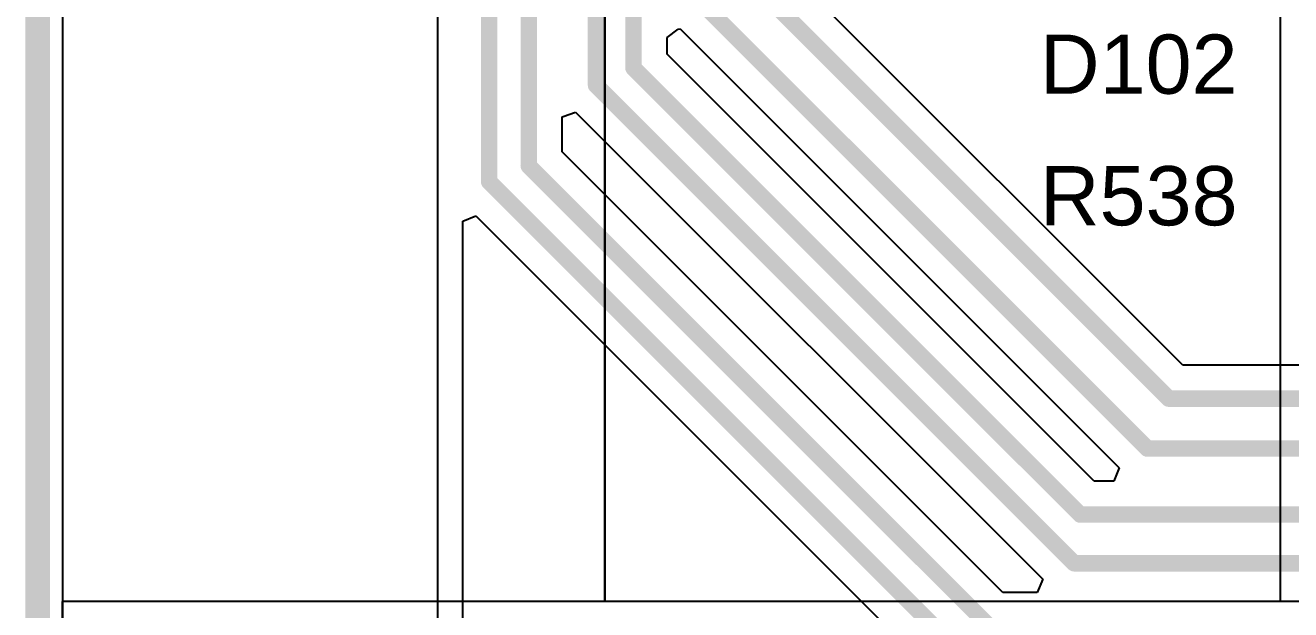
# Model space of a CAD drawing. Header units: inches. Extents: x 0 to 5379, y 0 to 5429.
# Drawn here: x -0.19 to 19.34, y 147.25 to 156.27 of the extents above; entities that cross this region are included whole.
import ezdxf

# ---------------------------------------------------------------- set-up
doc = ezdxf.new("R2010")
doc.units = ezdxf.units.IN
for name, color, linetype in [('Board Outline', 216, 'Continuous'), ('Bottom Layer', 5, 'Continuous'), ('GND01', 16, 'Continuous'), ('GND02', 76, 'Continuous'), ('PWR', 156, 'Continuous'), ('SIG 01', 90, 'Continuous'), ('Top Layer', 1, 'Continuous'), ('Top Overlay', 2, 'Continuous')]:
    doc.layers.add(name, color=color, linetype=linetype)
doc.styles.add('Arial', font='', dxfattribs={"height": 0.2})
doc.styles.get('Arial').set_extended_font_data('Arial')

msp = doc.modelspace()

# ---------------------------------------------------------------- linework, layer by layer
at = {"layer": 'Board Outline'}
msp.add_lwpolyline([(0, 0, 0.381, 0.381, 0), (0, 220, 0.381, 0.381, 0)], format="xyseb", dxfattribs=at)
at = {"layer": 'Bottom Layer'}
msp.add_line((0.388, 9.671), (0.388, 210.329), dxfattribs=at)
at = {"layer": 'GND01'}
msp.add_line((0.388, 0.388), (0.388, 219.612), dxfattribs=at)
at = {"layer": 'GND02'}
msp.add_line((0.388, 0.388), (0.388, 219.612), dxfattribs=at)
at = {"layer": 'PWR'}
msp.add_line((0.388, 0.388), (0.388, 219.612), dxfattribs=at)
at = {"layer": 'SIG 01'}
for p, q in [((0.388, 0.388), (0.388, 219.612)), ((6.172, 188.472), (6.172, 153.243)), ((17.676, 151.022), (11.706, 156.992)), ((9.715, 156.083), (9.888, 156.21)), ((9.715, 155.825), (9.715, 156.083)), ((9.888, 156.21), (9.918, 156.213)), ((9.918, 156.213), (16.696, 149.435)), ((16.309, 149.232), (9.715, 155.825)), ((8.11, 154.863), (8.302, 154.928)), ((8.302, 154.928), (15.515, 147.715)), ((8.098, 154.854), (8.11, 154.863)), ((8.098, 154.313), (8.098, 154.854)), ((14.9, 147.511), (8.098, 154.313)), ((6.172, 153.243), (6.172, 116.339)), ((6.561, 153.243), (6.764, 153.327)), ((6.561, 116.339), (6.561, 153.243)), ((6.764, 153.327), (14.032, 146.059)), ((80.544, 151.022), (17.676, 151.022)), ((16.696, 149.435), (16.612, 149.232)), ((16.612, 149.232), (16.309, 149.232)), ((15.515, 147.715), (15.431, 147.511)), ((15.431, 147.511), (14.9, 147.511))]:
    msp.add_line(p, q, dxfattribs=at)
for points in [[(6.97, 153.854, 0.254, 0.254, 0), (6.97, 187.861, 0.254, 0.254, 0)], [(7.581, 154.099, 0.254, 0.254, 0), (7.581, 187.44, 0.254, 0.254, 0)], [(8.619, 155.343, 0.254, 0.254, 0), (8.619, 172.413, 0.254, 0.254, 0)], [(9.197, 155.611, 0.254, 0.254, 0), (9.197, 171.959, 0.254, 0.254, 0)], [(10.084, 156.779, 0.254, 0.254, 0), (17.131, 149.733, 0.254, 0.254, 0)], [(11.151, 156.815, 0.254, 0.254, 0), (17.461, 150.504, 0.254, 0.254, 0)], [(9.197, 155.611, 0.254, 0.254, 0), (16.094, 148.714, 0.254, 0.254, 0)], [(8.619, 155.343, 0.254, 0.254, 0), (16, 147.962, 0.254, 0.254, 0)], [(7.581, 154.099, 0.254, 0.254, 0), (14.686, 146.993, 0.254, 0.254, 0)], [(6.97, 153.854, 0.254, 0.254, 0), (14.398, 146.425, 0.254, 0.254, 0)], [(17.461, 150.504, 0.254, 0.254, 0), (80.544, 150.504, 0.254, 0.254, 0)], [(17.131, 149.733, 0.254, 0.254, 0), (80.435, 149.733, 0.254, 0.254, 0)], [(16.094, 148.714, 0.254, 0.254, 0), (69.805, 148.714, 0.254, 0.254, 0)], [(16, 147.962, 0.254, 0.254, 0), (69.617, 147.962, 0.254, 0.254, 0)]]:
    msp.add_lwpolyline(points, format="xyseb", dxfattribs=at)
for points in [[(9.134, 155.611, 0.127, 0.127, 1), (9.261, 155.611, 0.127, 0.127, 1)], [(9.134, 155.611, 0.127, 0.127, 1), (9.261, 155.611, 0.127, 0.127, 1)], [(8.556, 155.343, 0.127, 0.127, 1), (8.683, 155.343, 0.127, 0.127, 1)], [(8.556, 155.343, 0.127, 0.127, 1), (8.683, 155.343, 0.127, 0.127, 1)], [(7.517, 154.099, 0.127, 0.127, 1), (7.644, 154.099, 0.127, 0.127, 1)], [(7.517, 154.099, 0.127, 0.127, 1), (7.644, 154.099, 0.127, 0.127, 1)], [(6.906, 153.854, 0.127, 0.127, 1), (7.033, 153.854, 0.127, 0.127, 1)], [(6.906, 153.854, 0.127, 0.127, 1), (7.033, 153.854, 0.127, 0.127, 1)], [(17.398, 150.504, 0.127, 0.127, 1), (17.525, 150.504, 0.127, 0.127, 1)], [(17.398, 150.504, 0.127, 0.127, 1), (17.525, 150.504, 0.127, 0.127, 1)], [(17.067, 149.733, 0.127, 0.127, 1), (17.194, 149.733, 0.127, 0.127, 1)], [(17.067, 149.733, 0.127, 0.127, 1), (17.194, 149.733, 0.127, 0.127, 1)], [(16.031, 148.714, 0.127, 0.127, 1), (16.158, 148.714, 0.127, 0.127, 1)], [(16.031, 148.714, 0.127, 0.127, 1), (16.158, 148.714, 0.127, 0.127, 1)], [(15.937, 147.962, 0.127, 0.127, 1), (16.064, 147.962, 0.127, 0.127, 1)], [(15.937, 147.962, 0.127, 0.127, 1), (16.064, 147.962, 0.127, 0.127, 1)]]:
    msp.add_lwpolyline(points, format="xyseb", close=True, dxfattribs=at)
at = {"layer": 'Top Layer'}
for p, q in [((0.388, 147.371), (0.388, 210.329)), ((8.753, 147.371), (8.753, 159.218)), ((8.753, 158.075), (8.753, 147.371)), ((19.182, 157.444), (19.182, 147.371)), ((301.981, 147.371), (0.381, 147.371)), ((0.381, 147.371), (0.381, 72.415)), ((8.753, 147.371), (0.388, 147.371)), ((19.182, 147.371), (8.753, 147.371))]:
    msp.add_line(p, q, dxfattribs=at)

# ---------------------------------------------------------------- texts
at = {"layer": 'Top Overlay', "style": 'Arial'}
for s, p in [('D102', (15.47, 155.212)), ('R538', (15.47, 153.18))]:
    msp.add_text(s, height=0.9144, dxfattribs=at).set_placement(p)

doc.saveas('drawing.dxf')
